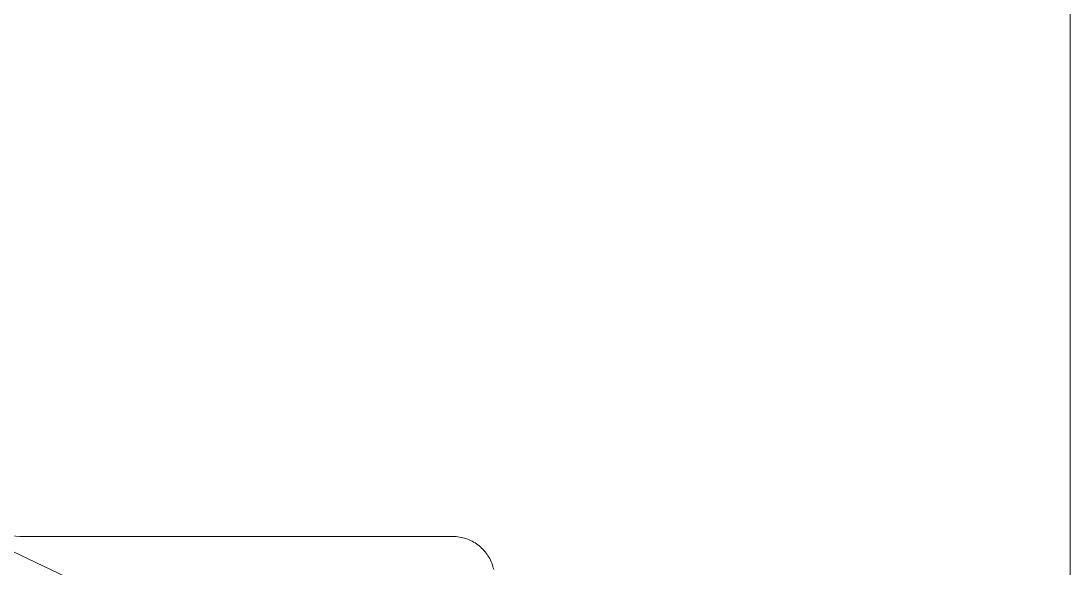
# Model space of a CAD drawing. Header units: millimetres. Extents: x -515342 to 330399, y -224905 to 507333.
# Drawn here: x 268683 to 269185, y 88468 to 88729 of the extents above; entities that cross this region are included whole.
import ezdxf

# ---------------------------------------------------------------- set-up
doc = ezdxf.new("R2010")
doc.units = ezdxf.units.MM
doc.layers.get('0').update_dxf_attribs({"lineweight": 0})
for name, color, linetype, lineweight in [('Витраж', 7, 'Continuous', 0), ('Ограждение', 7, 'Continuous', 0), ('Панели витража', 7, 'Continuous', 0)]:
    doc.layers.add(name, color=color, linetype=linetype, lineweight=lineweight)

# ---------------------------------------------------------------- blocks, each defined once
blk = doc.blocks.new('Тип верхнего поручня - Верхний поручень_Внутренний_-9708042-О_АР_П_Разрез 2-2')
at = {"layer": 'Ограждение'}
for p, q in [((7530, 344.5), (5770.36, 1180.33)), ((7430, 451.56), (7327.14, 451.56))]:
    blk.add_line(p, q, dxfattribs=at)
at = {"layer": 'Ограждение', "flags": 128}
for points in [[(7327.14, 451.56), (7323.14, 451.64), (7319.15, 451.88), (7315.17, 452.28), (7311.21, 452.84), (7307.28, 453.56), (7303.37, 454.43), (7299.51, 455.46), (7295.69, 456.64), (7291.92, 457.98), (7288.2, 459.46), (7284.55, 461.09)], [(7430, 451.56), (7434, 451.56), (7437.99, 451.56), (7441.97, 451.56), (7445.93, 451.56), (7449.87, 451.56), (7453.77, 451.56), (7457.64, 451.56), (7461.46, 451.56), (7465.23, 451.56), (7468.94, 451.56), (7472.59, 451.56), (7476.18, 451.56), (7479.69, 451.56), (7483.12, 451.56), (7486.46, 451.56), (7489.72, 451.56), (7492.88, 451.56), (7495.94, 451.56), (7498.89, 451.56), (7501.74, 451.56), (7504.46, 451.56), (7507.07, 451.56), (7509.56, 451.56), (7511.92, 451.56), (7514.15, 451.56), (7516.24, 451.56), (7518.2, 451.56), (7520.01, 451.56), (7521.68, 451.56), (7523.2, 451.56), (7524.58, 451.56), (7525.8, 451.56), (7526.87, 451.56), (7527.79, 451.56), (7528.54, 451.56), (7529.15, 451.56), (7529.59, 451.56), (7529.87, 451.56), (7529.99, 451.56), (7530, 451.56)], [(7530, 451.56), (7530.8, 451.55), (7531.6, 451.5), (7532.39, 451.42), (7533.19, 451.31), (7533.97, 451.17), (7534.75, 450.99), (7535.53, 450.79), (7536.29, 450.55), (7537.05, 450.28), (7537.79, 449.99), (7538.52, 449.66), (7539.24, 449.3), (7539.94, 448.92), (7540.62, 448.51), (7541.29, 448.07), (7541.94, 447.61), (7542.58, 447.12), (7543.19, 446.6), (7543.78, 446.06), (7544.35, 445.5), (7544.89, 444.91), (7545.41, 444.31), (7545.91, 443.68), (7546.38, 443.04), (7546.83, 442.37), (7547.25, 441.69), (7547.64, 440.99), (7548, 440.28), (7548.34, 439.55), (7548.64, 438.81), (7548.92, 438.06), (7549.16, 437.3), (7549.37, 436.53), (7549.56, 435.75)]]:
    blk.add_lwpolyline(points, dxfattribs=at)
blk = doc.blocks.new('Системная панель - АР_ПанельВитража__Cтекло_СМ4-V242-О_АР_П_Разрез 2-2')
at = {"layer": 'Панели витража'}
h = blk.add_hatch(dxfattribs=at)
h.set_pattern_fill('FP_44', color=256, style=0, pattern_type=2)
h.set_pattern_definition([(236.31, (-5255.8, 8823.7), (-1777.996, -3556.002), [641.07, -5769.6]), (236.31, (-5220.23, 8717), (-1777.996, -3556.002), [384.64, -6026.03]), (236.31, (-5433.6, 8717), (-1777.996, -3556.002), [384.64, -6026.03])])
h.paths.add_polyline_path([(6780, 300), (6780, 356.47), (6760, 365.97), (6760, 300)])
h.paths.add_polyline_path([(7444.87, 300), (7470, 300.97), (7470, 328.72), (7444.87, 339.46), (7444.87, 300.22)])
h.paths.add_polyline_path([(7420, 300), (7435.13, 300.97), (7435.13, 345.28), (7420, 352.47), (7420, 300.22)])
h.paths.add_polyline_path([(7380, 300), (7380, 371.47), (7360, 380.97), (7360, 300)])
h.paths.add_polyline_path([(7320, 300), (7320, 399.97), (7304.87, 407.15), (7304.87, 300)])
h.paths.add_polyline_path([(7295.13, 300), (7295.13, 411.78), (7244.87, 435.65), (7244.87, 300), (7293.63, 300)])
h.paths.add_polyline_path([(7722.13, 300), (7825, 300), (7825, 2725), (6725, 2725), (6725, 726.87), (7293.63, 457.91), (7305.11, 453.85), (7327.14, 451.56), (7522.12, 450.88), (7524.82, 450.88), (7532.56, 451.23), (7537.42, 449.95), (7541.15, 447.33), (7541.96, 446.24), (7544.86, 444.77), (7547.49, 440.83), (7550, 425.48), (7550.15, 377.78), (7551.56, 376.03), (7556.83, 368.85), (7556.88, 366.23), (7557.09, 355.52), (7556.85, 358.58), (7555.97, 358.38), (7555.48, 357.36), (7554.54, 357.22), (7554.54, 354.32), (7552.93, 354.21), (7552.93, 352.11), (7553.23, 351.56), (7551.68, 349.92), (7553.72, 349.61), (7550, 347.16), (7549.17, 309.47), (7545.93, 303.18), (7543.02, 300), (7615.01, 300)])
h.paths.add_polyline_path([(7235.13, 300), (7235.13, 440.28), (7204.87, 454.65), (7204.87, 300)])
h.paths.add_polyline_path([(7195.13, 300), (7195.13, 459.28), (7144.87, 483.15), (7144.87, 300), (7186.5, 300)])
h.paths.add_polyline_path([(7135.13, 300), (7135.13, 487.78), (7104.87, 502.15), (7104.87, 300)])
h.paths.add_polyline_path([(7095.13, 300), (7095.13, 506.78), (7044.87, 530.65), (7044.87, 300), (7079.37, 300)])
h.paths.add_polyline_path([(7035.13, 300), (7035.13, 535.28), (7004.87, 549.65), (7004.87, 300)])
h.paths.add_polyline_path([(6995.13, 300), (6995.13, 554.28), (6944.87, 578.15), (6944.87, 322.43), (6992.11, 300)])
h.paths.add_polyline_path([(6895.13, 300), (6895.13, 301.78), (6844.87, 325.65), (6844.87, 300), (6865.12, 300)])
h.paths.add_polyline_path([(6820, 300), (6835.13, 300), (6835.13, 330.28), (6820, 337.47)])
h.paths.add_polyline_path([(7516.98, 300), (7514.07, 303.18), (7511.97, 306.7), (7510, 309.47), (7510, 300), (7516.52, 300)])
h.paths.add_polyline_path([(6740, 313.08), (6744.29, 315.01), (6735.71, 314.65), (6737.71, 313.49)])
h.paths.add_polyline_path([(6935.13, 327.07), (6935.13, 582.78), (6904.87, 597.15), (6904.87, 341.43)])
h.paths.add_polyline_path([(6733.38, 338.48), (6733.38, 341.93), (6733.37, 341.93)])
h.paths.add_polyline_path([(6895.13, 346.07), (6895.13, 601.78), (6844.87, 625.65), (6844.87, 369.93), (6875.22, 355.52)])
h.paths.add_polyline_path([(7510, 363.76), (7509.43, 411.58), (7420, 411.51), (7420, 396.75), (7476.47, 370.75), (7490.51, 365.78), (7508.94, 363.87)])
h.paths.add_polyline_path([(6835.13, 374.57), (6835.13, 630.28), (6820, 637.47), (6820, 381.75)])
h.paths.add_polyline_path([(6780, 400.75), (6780, 656.47), (6760, 665.97), (6760, 410.25), (6778.26, 401.57)])
h.paths.add_polyline_path([(7510, 411.98), (7509.35, 412.05), (7509.35, 412.02)])
h.paths.add_polyline_path([(7516.35, 447.65), (7520, 449.6), (7519.11, 449.6), (7516.72, 447.91)])
blk = doc.blocks.new('Прямоугольный импост - АР_Импост_50х100 _импост витража_-V247-О_АР_П_Разрез 2-2')
at = {"layer": 'Витраж'}
blk.add_line((4375, 2750), (4375, 275), dxfattribs=at)
blk = doc.blocks.new('Тип верхнего поручня - Верхний поручень_Внутренний_-10129593-О_АР_П_Разрез 2-2')
at = {"layer": 'Ограждение', "flags": 128}
for points in [[(7430, 451.56), (7434, 451.56), (7437.99, 451.56), (7441.97, 451.56), (7445.93, 451.56), (7449.87, 451.56), (7453.77, 451.56), (7457.64, 451.56), (7461.46, 451.56), (7465.23, 451.56), (7468.94, 451.56), (7472.59, 451.56), (7476.18, 451.56), (7479.69, 451.56), (7483.12, 451.56), (7486.46, 451.56), (7489.72, 451.56), (7492.88, 451.56), (7495.94, 451.56), (7498.89, 451.56), (7501.74, 451.56), (7504.46, 451.56), (7506.77, 451.56)], [(7518.2, 451.56), (7520.01, 451.56), (7521.68, 451.56), (7523.2, 451.56), (7524.58, 451.56), (7525.8, 451.56), (7526.87, 451.56), (7527.79, 451.56)], [(7540.62, 448.51), (7541.29, 448.07), (7541.94, 447.61), (7542.58, 447.12), (7543.19, 446.6), (7543.78, 446.06)], [(7548, 440.28), (7548.34, 439.55), (7548.64, 438.81), (7548.92, 438.06), (7549.16, 437.3)]]:
    blk.add_lwpolyline(points, dxfattribs=at)
blk = doc.blocks.new('СД_Люблино_Фасады_rvt-2-О_АР_П_Разрез 2-2')
at = {"layer": 'Витраж', "lineweight": 9}
blk.add_blockref('Прямоугольный импост - АР_Импост_50х100 _импост витража_-V247-О_АР_П_Разрез 2-2', (3450, 0), dxfattribs=at)
at = {"layer": 'Ограждение', "lineweight": 9}
for name in ['Тип верхнего поручня - Верхний поручень_Внутренний_-9708042-О_АР_П_Разрез 2-2', 'Тип верхнего поручня - Верхний поручень_Внутренний_-10129593-О_АР_П_Разрез 2-2']:
    blk.add_blockref(name, (0, 0), dxfattribs=at)
at = {"layer": 'Панели витража', "lineweight": 9}
blk.add_blockref('Системная панель - АР_ПанельВитража__Cтекло_СМ4-V242-О_АР_П_Разрез 2-2', (0, 0), dxfattribs=at)

msp = doc.modelspace()

# ---------------------------------------------------------------- block references
msp.add_blockref('СД_Люблино_Фасады_rvt-2-О_АР_П_Разрез 2-2', (261359.7107, 88031.3929))

doc.saveas('drawing.dxf')
